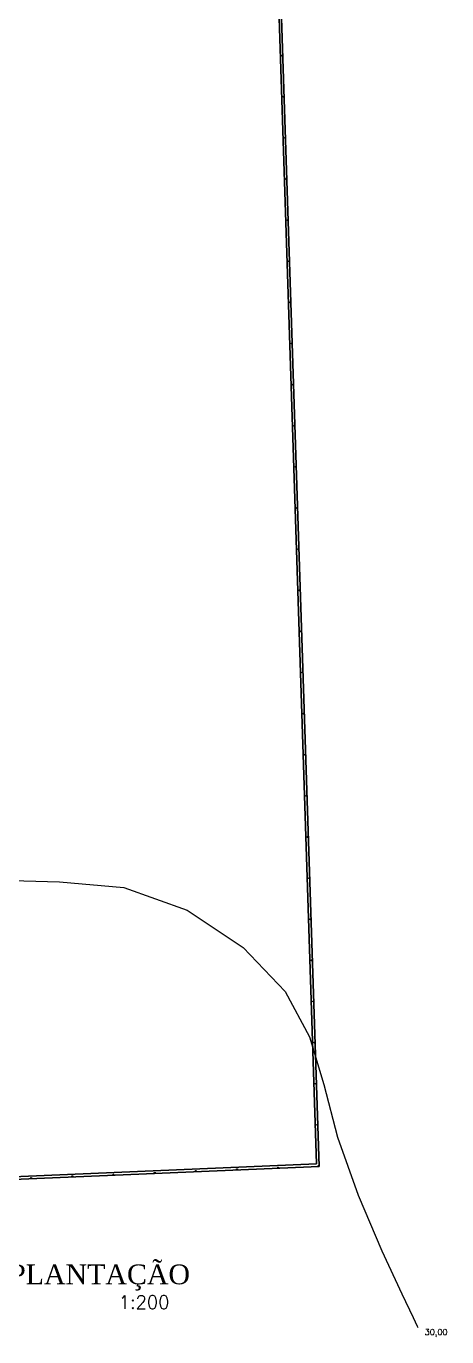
# Model space of a CAD drawing. Header units: inches. Extents: x 462047 to 462370, y 9198028 to 9198209.
# Drawn here: x 462259.2 to 462284.8, y 9198068.9 to 9198148.6 of the extents above; entities that cross this region are included whole.
import ezdxf
from ezdxf.enums import TextEntityAlignment as Align

# ---------------------------------------------------------------- set-up
doc = ezdxf.new("R2010")
doc.units = ezdxf.units.IN
doc.header["$MEASUREMENT"] = 0
doc.linetypes.add('CONTINU', pattern=[0])
doc.linetypes.add('CONTINUO', pattern=[0])
for name, color, linetype in [('I-ARQ', 8, 'Continuous'), ('I-CURVANIVEL', 55, 'CONTINU'), ('I-NORMO_INST', 4, 'Continuous')]:
    doc.layers.add(name, color=color, linetype=linetype)
doc.styles.add('COTA200', font='ROMANS.SHX')
doc.styles.add('ROMANS', font='romans.shx', dxfattribs={"width": 0.75, "height": 0.1})
doc.styles.add('TITULO', font='times.ttf')

# ---------------------------------------------------------------- blocks, each defined once
blk = doc.blocks.new('MARACANAÚ')
at = {"layer": 'I-ARQ'}
for p, q in [((543293.893, 9574194.275), (543199.62, 9574191.198)), ((543199.62, 9574191.198), (543293.893, 9574194.275)), ((543293.749, 9574194.12), (543199.77, 9574191.053)), ((543199.77, 9574191.053), (543293.749, 9574194.12)), ((543281.351, 9574193.866), (543281.401, 9574193.867)), ((543281.353, 9574193.806), (543281.351, 9574193.866)), ((543281.401, 9574193.867), (543281.403, 9574193.807)), ((543283.85, 9574193.947), (543283.9, 9574193.949)), ((543283.852, 9574193.887), (543283.85, 9574193.947)), ((543283.902, 9574193.889), (543283.852, 9574193.887)), ((543283.9, 9574193.949), (543283.902, 9574193.889)), ((543286.349, 9574194.029), (543286.399, 9574194.03)), ((543286.351, 9574193.969), (543286.349, 9574194.029)), ((543286.401, 9574193.97), (543286.351, 9574193.969)), ((543286.399, 9574194.03), (543286.401, 9574193.97)), ((543288.847, 9574194.11), (543288.897, 9574194.112)), ((543288.849, 9574194.05), (543288.847, 9574194.11)), ((543288.899, 9574194.052), (543288.849, 9574194.05)), ((543288.897, 9574194.112), (543288.899, 9574194.052)), ((543291.346, 9574194.192), (543291.396, 9574194.194)), ((543291.348, 9574194.132), (543291.346, 9574194.192)), ((543291.398, 9574194.134), (543291.348, 9574194.132)), ((543291.396, 9574194.194), (543291.398, 9574194.134)), ((543300.193, 9574042.67), (543293.749, 9574194.12)), ((543293.749, 9574194.12), (543300.193, 9574042.67)), ((543293.845, 9574194.273), (543293.895, 9574194.275)), ((543293.847, 9574194.214), (543293.845, 9574194.273)), ((543293.897, 9574194.215), (543293.847, 9574194.214)), ((543300.35, 9574042.499), (543293.893, 9574194.275)), ((543293.893, 9574194.275), (543300.35, 9574042.499)), ((543293.895, 9574194.275), (543293.897, 9574194.215)), ((543256.365, 9574193.05), (543256.415, 9574193.052)), ((543256.367, 9574192.99), (543256.365, 9574193.05)), ((543256.415, 9574193.052), (543256.417, 9574192.992)), ((543258.863, 9574193.132), (543258.913, 9574193.133)), ((543258.865, 9574193.072), (543258.863, 9574193.132)), ((543258.915, 9574193.073), (543258.865, 9574193.072)), ((543258.913, 9574193.133), (543258.915, 9574193.073)), ((543261.362, 9574193.213), (543261.412, 9574193.215)), ((543261.364, 9574193.153), (543261.362, 9574193.213)), ((543261.414, 9574193.155), (543261.364, 9574193.153)), ((543261.412, 9574193.215), (543261.414, 9574193.155)), ((543263.861, 9574193.295), (543263.911, 9574193.297)), ((543263.863, 9574193.235), (543263.861, 9574193.295)), ((543263.913, 9574193.237), (543263.863, 9574193.235)), ((543263.911, 9574193.297), (543263.913, 9574193.237)), ((543266.359, 9574193.376), (543266.409, 9574193.378)), ((543266.361, 9574193.316), (543266.359, 9574193.376)), ((543266.411, 9574193.318), (543266.361, 9574193.316)), ((543266.409, 9574193.378), (543266.411, 9574193.318)), ((543268.858, 9574193.458), (543268.908, 9574193.46)), ((543268.86, 9574193.398), (543268.858, 9574193.458)), ((543268.91, 9574193.4), (543268.86, 9574193.398)), ((543268.908, 9574193.46), (543268.91, 9574193.4)), ((543271.357, 9574193.54), (543271.407, 9574193.541)), ((543271.359, 9574193.48), (543271.357, 9574193.54)), ((543271.409, 9574193.481), (543271.359, 9574193.48)), ((543271.407, 9574193.541), (543271.409, 9574193.481)), ((543273.855, 9574193.621), (543273.905, 9574193.623)), ((543273.857, 9574193.561), (543273.855, 9574193.621)), ((543273.907, 9574193.563), (543273.857, 9574193.561)), ((543273.905, 9574193.623), (543273.907, 9574193.563)), ((543276.354, 9574193.703), (543276.404, 9574193.704)), ((543276.356, 9574193.643), (543276.354, 9574193.703)), ((543276.406, 9574193.644), (543276.356, 9574193.643)), ((543276.404, 9574193.704), (543276.406, 9574193.644)), ((543278.853, 9574193.784), (543278.903, 9574193.786)), ((543278.855, 9574193.724), (543278.853, 9574193.784)), ((543278.905, 9574193.726), (543278.855, 9574193.724)), ((543278.903, 9574193.786), (543278.905, 9574193.726)), ((543281.403, 9574193.807), (543281.353, 9574193.806)), ((543231.378, 9574192.235), (543231.428, 9574192.236)), ((543231.38, 9574192.175), (543231.378, 9574192.235)), ((543231.428, 9574192.236), (543231.43, 9574192.176)), ((543233.877, 9574192.316), (543233.927, 9574192.318)), ((543233.879, 9574192.256), (543233.877, 9574192.316)), ((543233.929, 9574192.258), (543233.879, 9574192.256)), ((543233.927, 9574192.318), (543233.929, 9574192.258)), ((543236.375, 9574192.398), (543236.425, 9574192.4)), ((543236.377, 9574192.338), (543236.375, 9574192.398)), ((543236.427, 9574192.34), (543236.377, 9574192.338)), ((543236.425, 9574192.4), (543236.427, 9574192.34)), ((543238.874, 9574192.479), (543238.924, 9574192.481)), ((543238.876, 9574192.419), (543238.874, 9574192.479)), ((543238.926, 9574192.421), (543238.876, 9574192.419)), ((543238.924, 9574192.481), (543238.926, 9574192.421)), ((543241.373, 9574192.561), (543241.423, 9574192.563)), ((543241.375, 9574192.501), (543241.373, 9574192.561)), ((543241.425, 9574192.503), (543241.375, 9574192.501)), ((543241.423, 9574192.563), (543241.425, 9574192.503)), ((543243.871, 9574192.643), (543243.921, 9574192.644)), ((543243.873, 9574192.583), (543243.871, 9574192.643)), ((543243.923, 9574192.584), (543243.873, 9574192.583)), ((543243.921, 9574192.644), (543243.923, 9574192.584)), ((543246.37, 9574192.724), (543246.42, 9574192.726)), ((543246.372, 9574192.664), (543246.37, 9574192.724)), ((543246.422, 9574192.666), (543246.372, 9574192.664)), ((543246.42, 9574192.726), (543246.422, 9574192.666)), ((543248.869, 9574192.806), (543248.919, 9574192.807)), ((543248.871, 9574192.746), (543248.869, 9574192.806)), ((543248.921, 9574192.747), (543248.871, 9574192.746)), ((543248.919, 9574192.807), (543248.921, 9574192.747)), ((543251.367, 9574192.887), (543251.417, 9574192.889)), ((543251.369, 9574192.827), (543251.367, 9574192.887)), ((543251.419, 9574192.829), (543251.369, 9574192.827)), ((543251.417, 9574192.889), (543251.419, 9574192.829)), ((543253.866, 9574192.969), (543253.916, 9574192.97)), ((543253.868, 9574192.909), (543253.866, 9574192.969)), ((543253.918, 9574192.91), (543253.868, 9574192.909)), ((543253.916, 9574192.97), (543253.918, 9574192.91)), ((543256.417, 9574192.992), (543256.367, 9574192.99)), ((543226.381, 9574192.072), (543226.431, 9574192.073)), ((543226.383, 9574192.012), (543226.381, 9574192.072)), ((543226.433, 9574192.013), (543226.383, 9574192.012)), ((543226.431, 9574192.073), (543226.433, 9574192.013)), ((543228.879, 9574192.153), (543228.929, 9574192.155)), ((543228.881, 9574192.093), (543228.879, 9574192.153)), ((543228.931, 9574192.095), (543228.881, 9574192.093)), ((543228.929, 9574192.155), (543228.931, 9574192.095)), ((543231.43, 9574192.176), (543231.38, 9574192.175)), ((543293.937, 9574191.823), (543293.997, 9574191.825)), ((543293.939, 9574191.773), (543293.937, 9574191.823)), ((543293.999, 9574191.776), (543293.939, 9574191.773)), ((543293.997, 9574191.825), (543293.999, 9574191.776)), ((543294.044, 9574189.325), (543294.104, 9574189.328)), ((543294.046, 9574189.275), (543294.044, 9574189.325)), ((543294.106, 9574189.278), (543294.046, 9574189.275)), ((543294.104, 9574189.328), (543294.106, 9574189.278)), ((543294.15, 9574186.827), (543294.21, 9574186.83)), ((543294.152, 9574186.778), (543294.15, 9574186.827)), ((543294.212, 9574186.78), (543294.152, 9574186.778)), ((543294.21, 9574186.83), (543294.212, 9574186.78)), ((543294.256, 9574184.33), (543294.316, 9574184.332)), ((543294.258, 9574184.28), (543294.256, 9574184.33)), ((543294.318, 9574184.282), (543294.258, 9574184.28)), ((543294.316, 9574184.332), (543294.318, 9574184.282)), ((543294.362, 9574181.832), (543294.422, 9574181.835)), ((543294.365, 9574181.782), (543294.362, 9574181.832)), ((543294.424, 9574181.785), (543294.365, 9574181.782)), ((543294.422, 9574181.835), (543294.424, 9574181.785)), ((543294.469, 9574179.334), (543294.529, 9574179.337)), ((543294.471, 9574179.284), (543294.469, 9574179.334)), ((543294.531, 9574179.287), (543294.471, 9574179.284)), ((543294.529, 9574179.337), (543294.531, 9574179.287)), ((543294.575, 9574176.836), (543294.635, 9574176.839)), ((543294.577, 9574176.787), (543294.575, 9574176.836)), ((543294.637, 9574176.789), (543294.577, 9574176.787)), ((543294.635, 9574176.839), (543294.637, 9574176.789))]:
    blk.add_line(p, q, dxfattribs=at)

msp = doc.modelspace()

# ---------------------------------------------------------------- linework, layer by layer
at = {"layer": 'I-CURVANIVEL', "linetype": 'CONTINUO', "elevation": 30, "flags": 128}
msp.add_lwpolyline([(462189.333, 9198091.36), (462190.002, 9198091.811), (462192.791, 9198093.254), (462196.21, 9198095.226), (462199.539, 9198097.572), (462202.253, 9198100.059), (462204.594, 9198102.138), (462206.998, 9198103.18), (462209.81, 9198102.82), (462213.013, 9198101.745), (462216.496, 9198100.906), (462220.201, 9198101.037), (462224.265, 9198102.015), (462228.877, 9198103.502), (462234.021, 9198105.277), (462238.871, 9198107.588), (462242.397, 9198110.801), (462243.886, 9198115.075), (462243.887, 9198119.738), (462243.266, 9198123.913), (462242.768, 9198126.932), (462242.646, 9198128.96), (462243.031, 9198130.376), (462243.982, 9198131.482), (462245.255, 9198132.294), (462246.533, 9198132.752), (462247.567, 9198132.822), (462248.381, 9198132.576), (462249.068, 9198132.113), (462249.687, 9198131.411), (462250.175, 9198129.982), (462250.437, 9198127.22), (462250.416, 9198122.837), (462250.216, 9198117.822), (462249.981, 9198113.483), (462249.848, 9198110.724), (462249.923, 9198108.835), (462250.305, 9198106.699), (462251.106, 9198103.573), (462252.492, 9198100.186), (462254.642, 9198097.641), (462257.65, 9198096.673), (462261.269, 9198096.563), (462265.17, 9198096.227), (462269.012, 9198094.837), (462272.407, 9198092.581), (462274.961, 9198089.903), (462276.444, 9198087.147), (462277.298, 9198084.251), (462278.135, 9198081.057), (462279.394, 9198077.532), (462280.835, 9198074.154), (462282.047, 9198071.532), (462282.722, 9198070.094), (462282.971, 9198069.564), (462283.007, 9198069.489)], dxfattribs=at)

# ---------------------------------------------------------------- block references
at = {"layer": 'I-ARQ', "rotation": 270}
msp.add_blockref('MARACANAÚ', (-9111917.26, 9741373.173), dxfattribs=at)

# ---------------------------------------------------------------- texts
at = {"layer": 'I-CURVANIVEL', "linetype": 'CONTINUO', "style": 'COTA200'}
msp.add_text('30,00', height=0.36, dxfattribs=at).set_placement((462284.117, 9198069.214), align=Align.MIDDLE_CENTER)
at = {"layer": 'I-NORMO_INST'}
for s, height, style, p in [('PLANTA DE IMPLANTAÇÃO', 1.2, 'TITULO', (462245.523, 9198072.117)), ('1:200', 0.8, 'ROMANS', (462264.855, 9198070.627))]:
    msp.add_text(s, height=height, dxfattribs=dict(at, style=style)).set_placement(p)

doc.saveas('drawing.dxf')
